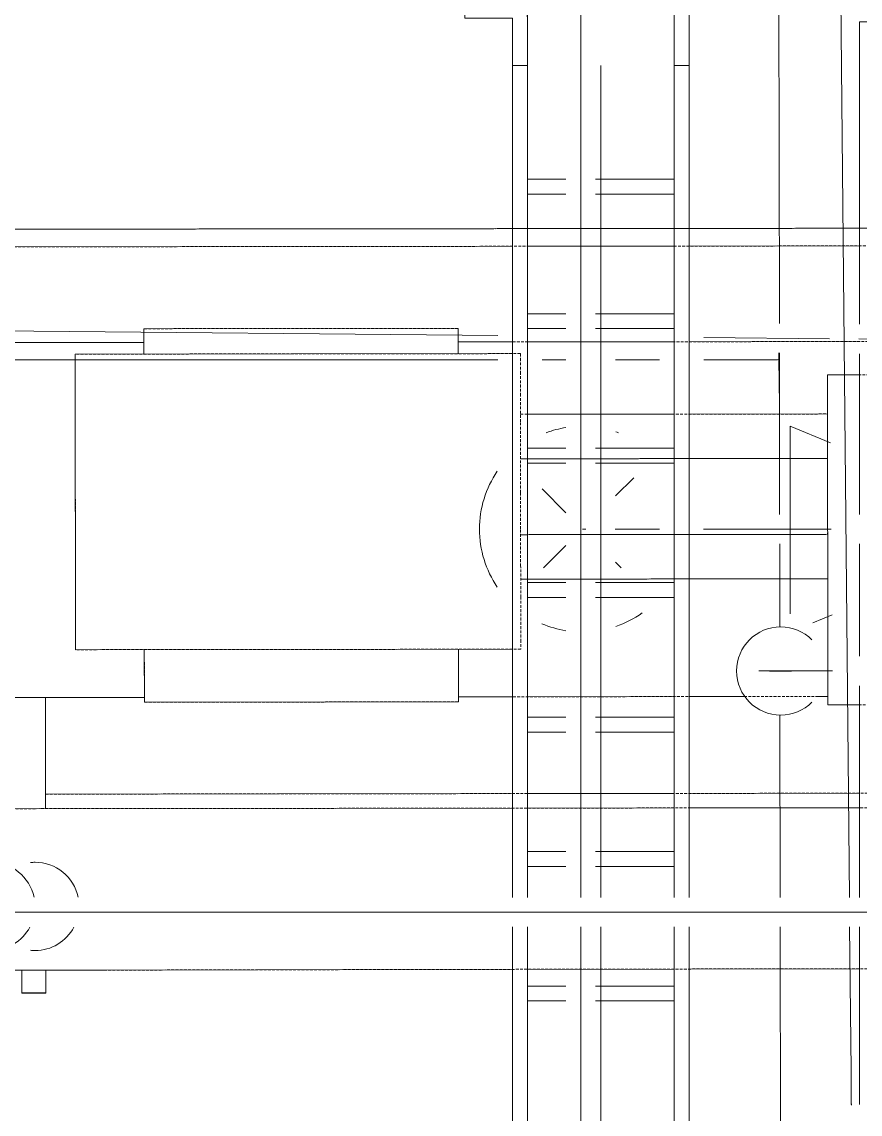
# Model space of a CAD drawing. Header units: centimetres. Extents: x -1906 to 5208, y -261 to 2955.
# Drawn here: x -1212.3 to -1069.8, y 1245.7 to 1431.4 of the extents above; entities that cross this region are included whole.
import ezdxf

# ---------------------------------------------------------------- set-up
doc = ezdxf.new("R2010")
doc.units = ezdxf.units.CM
doc.linetypes.add('Hidden', pattern=[0.714375, 0.47625, -0.238125])
for name, color, linetype, lineweight in [('A-DETL-HDLN', 7, 'Hidden', 18), ('E-CABL-TRAY', 7, 'Continuous', 18), ('E-CABL-TRAY-CNTR', 7, 'Continuous', 18), ('M-EQPM', 7, 'Continuous', 18), ('M-HVAC-DUCT', 7, 'Continuous', 18), ('P-PIPE', 7, 'Continuous', 18)]:
    doc.layers.add(name, color=color, linetype=linetype, lineweight=lineweight)
doc.layers.add('M-HVAC-DUCT-ANNO', color=7, linetype='Continuous', lineweight=18, true_color=0x007f00)

# ---------------------------------------------------------------- blocks, each defined once
blk = doc.blocks.new('M_Round Transition - Angle - Reducción 45_-V31-N01 - Planta trazado tuberias refrig exist_ - detalle 1')
at = {"layer": 'M-HVAC-DUCT', "color": 5, "true_color": 0x0000ff}
for p, q in [((12.82, 15.91), (9.56, 14.56)), ((16.66, -17.5), (16.66, 14.39)), ((9.83, -14.67), (16.66, -17.5))]:
    blk.add_line(p, q, dxfattribs=at)
blk = doc.blocks.new('M_Round Elbow - 1 D-V32-N01 - Planta trazado tuberias refrig exist_ - detalle 1')
at = {"layer": 'M-HVAC-DUCT', "color": 5, "true_color": 0x0000ff}
for p, q in [((-1116.38, 1345.12), (-1116.99, 1345.12)), ((-1103.99, 1345.12), (-1111.39, 1345.12)), ((-1081.99, 1345.12), (-1096.39, 1345.12))]:
    blk.add_line(p, q, dxfattribs=at)
blk = doc.blocks.new('EPC_Derivación_T_ - Derivación_T_-1476366-N01 - Planta trazado tuberias refrig exist_ - detalle 1')
at = {"layer": 'E-CABL-TRAY'}
for p, q in [((18.1, 15), (-18.1, 15)), ((-18.1, 15), (-18.1, 12.46)), ((18.1, 12.46), (18.1, 15)), ((-18.1, 12.46), (18.1, 12.46)), ((-1.27, 12.46), (-1.27, -0.93)), ((1.27, -0.93), (1.27, 12.46)), ((-1.27, -5.93), (-1.27, -12.46)), ((1.27, -12.46), (1.27, -5.93)), ((-10.1, -12.46), (-18.1, -12.46)), ((-18.1, -12.46), (-18.1, -15)), ((-10.1, -12.46), (10.1, -12.46)), ((-1.27, -12.46), (1.27, -12.46)), ((18.1, -12.46), (10.1, -12.46)), ((18.1, -15), (18.1, -12.46)), ((-18.1, -15), (-10.1, -15)), ((-10, -15.1), (-10, -23.1)), ((-7.46, -15), (7.46, -15)), ((-7.46, -23.1), (-7.46, -15.1)), ((7.46, -15.1), (7.46, -23.1)), ((10, -23.1), (10, -15.1)), ((10.1, -15), (18.1, -15)), ((-10, -23.1), (-7.46, -23.1)), ((7.46, -23.1), (10, -23.1))]:
    blk.add_line(p, q, dxfattribs=at)
for centre, radius, start, end in [((-10.1, -15.1), 2.64, 360, 90), ((-10.1, -15.1), 2.64, 46.0854, 60.7236), ((10.1, -15.1), 2.64, 90, 180), ((10.1, -15.1), 2.64, 119.2764, 133.9146), ((-10.1, -15.1), 2.64, 31.4472, 39.1951), ((-10.1, -15.1), 2.64, 16.809, 24.1418), ((-10.1, -15.1), 2.64, 2.1708, 9.174), ((10.1, -15.1), 2.64, 170.826, 177.8292), ((10.1, -15.1), 2.64, 155.8582, 163.191), ((10.1, -15.1), 2.64, 140.8049, 148.5528), ((-10.1, -15.1), 0.1, 0, 90), ((-10.1, -15.1), 2.64, 1.0854, 2.1708), ((10.1, -15.1), 2.64, 177.8292, 178.9146), ((10.1, -15.1), 0.1, 90, 180)]:
    blk.add_arc(centre, radius, start, end, dxfattribs=at)
blk = doc.blocks.new('bomba2 - bomba2-V27-N01 - Planta trazado tuberias refrig exist_ - detalle 1')
at = {"layer": 'A-DETL-HDLN'}
for p, q in [((78.74, 79.71), (78.73, 79.61)), ((78.73, 79.61), (78.74, 79.71)), ((78.73, 79.61), (78.73, 75.79)), ((78.73, 79.61), (78.73, 75.79)), ((78.73, 79.61), (82.79, 79.61)), ((78.73, 79.61), (82.79, 79.61)), ((78.74, 79.71), (82.79, 79.71)), ((78.74, 79.71), (82.79, 79.71)), ((82.79, 79.61), (82.79, 79.71)), ((82.79, 79.61), (82.79, 79.71)), ((82.79, 79.61), (82.79, 75.79)), ((82.79, 75.79), (82.79, 79.61)), ((106.68, 75.81), (-137.41, 75.62)), ((106.68, 75.81), (68.8, 75.78)), ((-137.41, 48.32), (106.68, 48.32)), ((78.73, 48.32), (78.73, 29.43)), ((78.73, 29.43), (78.73, 48.32)), ((78.73, 45.85), (-70.35, 45.85)), ((78.73, 45.85), (-70.35, 45.85)), ((-134.28, 30.83), (-54.28, 30.83)), ((-54.28, 30.83), (-54.28, 30.63)), ((-54.28, 30.83), (-54.28, 30.63)), ((-54.28, 30.63), (-54.28, 29.8)), ((-54.28, 30.63), (-54.28, 29.8)), ((-54.28, 29.8), (-54.28, 28.4)), ((-54.28, 29.8), (-54.28, 28.4)), ((61.92, 30.24), (8.52, 30.24)), ((8.52, 21.3), (8.52, 30.24)), ((8.52, 30.24), (61.92, 30.24)), ((8.52, 21.3), (8.52, 30.24)), ((61.92, 21.3), (61.92, 30.24)), ((61.92, 30.24), (61.92, 21.3)), ((8.52, 29.4), (-54.28, 29.38)), ((-54.28, 28.4), (-54.28, 26.48)), ((-54.28, 28.4), (-54.28, 26.48)), ((152.7, 29.46), (61.92, 29.42)), ((-54.28, 26.48), (-54.28, 24.14)), ((-54.28, 26.48), (-54.28, 24.14)), ((-54.28, 24.14), (-54.28, 21.44)), ((-54.28, 24.14), (-54.28, 21.44)), ((-54.28, 21.44), (-54.28, 18.46)), ((-54.28, 21.44), (-54.28, 18.46)), ((-2.08, 19.73), (-2.08, 21.3)), ((-2.08, 19.73), (-2.08, 21.3)), ((-2.08, 21.3), (73.62, 21.3)), ((73.62, 19.73), (73.62, 21.3)), ((73.62, 19.73), (73.62, 21.3)), ((-2.08, 16.68), (-2.08, 19.73)), ((-2.08, 16.68), (-2.08, 19.73)), ((73.62, 16.68), (73.62, 19.73)), ((73.62, 16.68), (73.62, 19.73)), ((-54.28, 18.46), (-54.28, 11.9)), ((-54.28, 18.46), (-54.28, 11.9)), ((-2.08, 12.36), (-2.08, 16.68)), ((-2.08, 12.36), (-2.08, 16.68)), ((73.62, 12.36), (73.62, 16.68)), ((73.62, 12.36), (73.62, 16.68)), ((-54.28, 11.9), (-54.28, 4.89)), ((-54.28, 11.9), (-54.28, 4.89)), ((-2.08, 7.02), (-2.08, 12.36)), ((-2.08, 7.02), (-2.08, 12.36)), ((73.62, 7.02), (73.62, 12.36)), ((73.62, 7.02), (73.62, 12.36)), ((-54.28, 9.39), (-2.08, 9.39)), ((-2.08, 9.39), (-54.28, 9.39)), ((-2.08, 1), (-2.08, 7.02)), ((-2.08, 1), (-2.08, 7.02)), ((73.62, 1), (73.62, 7.02)), ((73.62, 7.02), (73.62, 1)), ((-54.28, 4.89), (-54.28, -2.23)), ((-54.28, 4.89), (-54.28, -2.23)), ((-54.28, 1.83), (-2.08, 1.83)), ((-2.08, 1.83), (-54.28, 1.83)), ((-2.08, -5.31), (-2.08, 1)), ((-2.08, -5.31), (-2.08, 1)), ((73.62, -5.31), (73.62, 1)), ((73.62, 1), (73.62, -5.31)), ((-54.28, -2.23), (-54.28, -9.1)), ((-54.28, -2.23), (-54.28, -9.1)), ((-2.08, -11.52), (-2.08, -5.31)), ((-2.08, -11.52), (-2.08, -5.31)), ((73.62, -11.52), (73.62, -5.31)), ((73.62, -5.31), (73.62, -11.52)), ((-54.28, -9.1), (-54.28, -12.33)), ((-54.28, -9.1), (-54.28, -12.33)), ((-2.08, -11.07), (-54.28, -11.07)), ((-54.28, -11.07), (-2.08, -11.07)), ((-54.28, -12.33), (-54.28, -15.36)), ((-54.28, -12.33), (-54.28, -15.36)), ((-2.08, -17.24), (-2.08, -11.52)), ((-2.08, -17.24), (-2.08, -11.52)), ((73.62, -17.24), (73.62, -11.52)), ((73.62, -11.52), (73.62, -17.24)), ((-54.28, -15.36), (-54.28, -18.11)), ((-54.28, -15.36), (-54.28, -18.11)), ((-54.28, -18.11), (-54.28, -20.52)), ((-54.28, -18.11), (-54.28, -20.52)), ((-2.08, -22.11), (-2.08, -17.24)), ((-2.08, -22.11), (-2.08, -17.24)), ((73.62, -22.11), (73.62, -17.24)), ((73.62, -17.24), (73.62, -22.11)), ((-2.08, -18.63), (-54.28, -18.63)), ((-2.08, -18.63), (-54.28, -18.63)), ((-54.28, -20.52), (-54.28, -22.51)), ((-54.28, -20.52), (-54.28, -22.51)), ((-2.08, -25.83), (-2.08, -22.11)), ((-2.08, -25.83), (-2.08, -22.11)), ((73.62, -25.83), (73.62, -22.11)), ((73.62, -22.11), (73.62, -25.83)), ((-54.28, -22.51), (-54.28, -24.01)), ((-54.28, -22.51), (-54.28, -24.01)), ((-54.28, -24.01), (-54.28, -24.94)), ((-54.28, -24.01), (-54.28, -24.94)), ((-134.28, -25.26), (-54.28, -25.26)), ((-54.28, -24.94), (-54.28, -25.26)), ((-54.28, -24.94), (-54.28, -25.26)), ((-2.08, -28.16), (-2.08, -25.83)), ((-2.08, -28.16), (-2.08, -25.83)), ((73.62, -28.16), (73.62, -25.83)), ((73.62, -28.16), (73.62, -25.83)), ((-2.08, -28.95), (-2.08, -28.16)), ((-2.08, -28.95), (-2.08, -28.16)), ((-2.08, -28.95), (73.62, -28.95)), ((-2.08, -28.95), (73.62, -28.95)), ((8.52, -28.95), (8.52, -33.26)), ((8.52, -28.95), (8.52, -33.26)), ((61.92, -28.95), (61.92, -33.26)), ((61.92, -28.95), (61.92, -33.26)), ((73.62, -28.95), (73.62, -28.16)), ((73.62, -28.16), (73.62, -28.95)), ((8.52, -30.94), (-66.87, -30.94)), ((152.7, -30.94), (61.92, -30.94)), ((8.52, -33.26), (61.92, -33.26)), ((8.52, -33.26), (61.92, -33.26)), ((100.41, -47.2), (-66.87, -47.2)), ((100.41, -47.2), (-66.87, -47.2)), ((-66.87, -50.2), (100.41, -50.2)), ((100.41, -50.2), (-66.87, -50.2))]:
    blk.add_line(p, q, dxfattribs=at)
at = {"layer": 'M-EQPM'}
for p, q in [((78.74, 79.71), (78.73, 79.61)), ((78.73, 79.61), (78.74, 79.71)), ((78.73, 79.61), (78.73, 75.79)), ((78.73, 79.61), (78.73, 75.79)), ((78.73, 79.61), (82.79, 79.61)), ((78.73, 79.61), (82.79, 79.61)), ((78.74, 79.71), (82.79, 79.71)), ((78.74, 79.71), (82.79, 79.71)), ((82.79, 79.61), (82.79, 79.71)), ((82.79, 79.61), (82.79, 79.71)), ((82.79, 79.61), (82.79, 75.79)), ((82.79, 75.79), (82.79, 79.61)), ((-30.63, 75.71), (-59.63, 75.68)), ((-3.17, 75.73), (-28.09, 75.71)), ((106.68, 75.81), (-0.63, 75.73)), ((106.68, 75.81), (68.8, 75.78)), ((-59.66, 48.32), (-30.66, 48.32)), ((-28.12, 48.32), (-3.2, 48.32)), ((-0.66, 48.32), (106.68, 48.32)), ((78.73, 48.32), (78.73, 29.43)), ((78.73, 29.43), (78.73, 48.32)), ((-30.67, 45.85), (-59.67, 45.85)), ((-30.67, 45.85), (-59.67, 45.85)), ((-3.21, 45.85), (-28.13, 45.85)), ((-3.21, 45.85), (-28.13, 45.85)), ((78.73, 45.85), (-0.67, 45.85)), ((78.73, 45.85), (-0.67, 45.85)), ((-59.68, 30.83), (-54.28, 30.83)), ((-54.28, 30.83), (-54.28, 30.63)), ((-54.28, 30.83), (-54.28, 30.63)), ((-54.28, 30.63), (-54.28, 29.8)), ((-54.28, 30.63), (-54.28, 29.8)), ((-54.28, 29.8), (-54.28, 28.4)), ((-54.28, 29.8), (-54.28, 28.4)), ((61.92, 30.24), (8.52, 30.24)), ((8.52, 21.3), (8.52, 30.24)), ((8.52, 30.24), (61.92, 30.24)), ((8.52, 21.3), (8.52, 30.24)), ((61.92, 21.3), (61.92, 30.24)), ((61.92, 30.24), (61.92, 21.3)), ((-52.32, 29.38), (-54.28, 29.38)), ((-54.28, 28.4), (-54.28, 26.48)), ((-54.28, 28.4), (-54.28, 26.48)), ((-30.68, 29.39), (-40.22, 29.38)), ((-3.22, 29.4), (-28.14, 29.39)), ((8.52, 29.4), (-0.68, 29.4)), ((152.7, 29.46), (61.92, 29.42)), ((-54.28, 26.48), (-54.28, 24.14)), ((-54.28, 26.48), (-54.28, 24.14)), ((-54.28, 24.14), (-54.28, 21.44)), ((-54.28, 24.14), (-54.28, 21.44)), ((-54.28, 21.44), (-54.28, 18.46)), ((-54.28, 21.44), (-54.28, 18.46)), ((-0.69, 21.3), (73.62, 21.3)), ((73.62, 19.73), (73.62, 21.3)), ((73.62, 19.73), (73.62, 21.3)), ((73.62, 16.68), (73.62, 19.73)), ((73.62, 16.68), (73.62, 19.73)), ((-54.28, 18.46), (-54.28, 11.9)), ((-54.28, 18.46), (-54.28, 11.9)), ((73.62, 12.36), (73.62, 16.68)), ((73.62, 12.36), (73.62, 16.68)), ((-54.28, 11.9), (-54.28, 4.89)), ((-54.28, 11.9), (-54.28, 4.89)), ((73.62, 7.02), (73.62, 12.36)), ((73.62, 7.02), (73.62, 12.36)), ((-54.28, 9.39), (-30.71, 9.39)), ((-30.71, 9.39), (-54.28, 9.39)), ((-28.17, 9.39), (-27.84, 9.39)), ((-27.84, 9.39), (-28.17, 9.39)), ((73.62, 1), (73.62, 7.02)), ((73.62, 7.02), (73.62, 1)), ((-54.28, 4.89), (-54.28, -2.23)), ((-54.28, 4.89), (-54.28, -2.23)), ((-54.28, 1.83), (-30.72, 1.83)), ((-30.72, 1.83), (-54.28, 1.83)), ((73.62, -5.31), (73.62, 1)), ((73.62, 1), (73.62, -5.31)), ((-54.28, -2.23), (-54.28, -9.1)), ((-54.28, -2.23), (-54.28, -9.1)), ((73.62, -11.52), (73.62, -5.31)), ((73.62, -5.31), (73.62, -11.52)), ((-54.28, -9.1), (-54.28, -12.33)), ((-54.28, -9.1), (-54.28, -12.33)), ((-30.73, -11.07), (-54.28, -11.07)), ((-54.28, -11.07), (-30.73, -11.07)), ((-54.28, -12.33), (-54.28, -15.36)), ((-54.28, -12.33), (-54.28, -15.36)), ((73.62, -17.24), (73.62, -11.52)), ((73.62, -11.52), (73.62, -17.24)), ((-54.28, -15.36), (-54.28, -18.11)), ((-54.28, -15.36), (-54.28, -18.11)), ((-54.28, -18.11), (-54.28, -20.52)), ((-54.28, -18.11), (-54.28, -20.52)), ((73.62, -22.11), (73.62, -17.24)), ((73.62, -17.24), (73.62, -22.11)), ((-30.74, -18.63), (-54.28, -18.63)), ((-30.74, -18.63), (-54.28, -18.63)), ((-3.28, -18.63), (-28.2, -18.63)), ((-3.28, -18.63), (-28.2, -18.63)), ((-54.28, -20.52), (-54.28, -22.51)), ((-54.28, -20.52), (-54.28, -22.51)), ((73.62, -25.83), (73.62, -22.11)), ((73.62, -22.11), (73.62, -25.83)), ((-54.28, -22.51), (-54.28, -24.01)), ((-54.28, -22.51), (-54.28, -24.01)), ((-54.28, -24.01), (-54.28, -24.94)), ((-54.28, -24.01), (-54.28, -24.94)), ((-59.75, -25.26), (-54.28, -25.26)), ((-54.28, -24.94), (-54.28, -25.26)), ((-54.28, -24.94), (-54.28, -25.26)), ((73.62, -28.16), (73.62, -25.83)), ((73.62, -28.16), (73.62, -25.83)), ((-0.75, -28.95), (73.62, -28.95)), ((-0.75, -28.95), (73.62, -28.95)), ((8.52, -28.95), (8.52, -33.26)), ((8.52, -28.95), (8.52, -33.26)), ((61.92, -28.95), (61.92, -33.26)), ((61.92, -28.95), (61.92, -33.26)), ((73.62, -28.95), (73.62, -28.16)), ((73.62, -28.16), (73.62, -28.95)), ((-30.75, -30.94), (-59.75, -30.94)), ((-3.29, -30.94), (-28.21, -30.94)), ((8.52, -30.94), (-0.75, -30.94)), ((131.58, -30.94), (61.92, -30.94)), ((8.52, -33.26), (61.92, -33.26)), ((8.52, -33.26), (61.92, -33.26)), ((-30.77, -47.2), (-59.77, -47.2)), ((-30.77, -47.2), (-59.77, -47.2)), ((-3.31, -47.2), (-28.23, -47.2)), ((-3.31, -47.2), (-28.23, -47.2)), ((100.41, -47.2), (-0.77, -47.2)), ((100.41, -47.2), (-0.77, -47.2)), ((-59.77, -50.2), (-30.77, -50.2)), ((-30.77, -50.2), (-59.77, -50.2)), ((-28.23, -50.2), (-3.31, -50.2)), ((-3.31, -50.2), (-28.23, -50.2)), ((-0.77, -50.2), (100.41, -50.2)), ((100.41, -50.2), (-0.77, -50.2))]:
    blk.add_line(p, q, dxfattribs=at)

msp = doc.modelspace()

# ---------------------------------------------------------------- linework, layer by layer
at = {"layer": 'A-DETL-HDLN', "color": 6, "linetype": 'Continuous', "true_color": 0xff00ff}
for p, q in [((-1079.51, 1321.02), (-1087.01, 1321)), ((-1081.43, 1320.98), (-1085.18, 1320.97)), ((-1083.26, 1321.01), (-1083.31, 1320.98))]:
    msp.add_line(p, q, dxfattribs=at)
at = {"layer": 'E-CABL-TRAY'}
for p, q in [((-1069.85, 1431.36), (-1067.31, 1431.36)), ((-1069.85, 1379.94), (-1069.85, 1431.36)), ((-1128.85, 1423.91), (-1126.31, 1423.91)), ((-1128.85, 1282.5), (-1128.85, 1423.91)), ((-1126.31, 1282.5), (-1126.31, 1423.91)), ((-1101.39, 1423.91), (-1098.85, 1423.91)), ((-1101.39, 1282.5), (-1101.39, 1423.91)), ((-1098.85, 1282.5), (-1098.85, 1423.91)), ((-1119.78, 1404.6), (-1126.31, 1404.6)), ((-1101.39, 1404.6), (-1114.78, 1404.6)), ((-1119.78, 1402.06), (-1126.31, 1402.06)), ((-1101.39, 1402.06), (-1114.78, 1402.06)), ((-1119.78, 1381.74), (-1126.31, 1381.74)), ((-1101.39, 1381.74), (-1114.78, 1381.74)), ((-1119.78, 1379.2), (-1126.31, 1379.2)), ((-1101.39, 1379.2), (-1114.78, 1379.2)), ((-1069.85, 1347.62), (-1069.85, 1374.94)), ((-1119.78, 1358.88), (-1126.31, 1358.88)), ((-1101.39, 1358.88), (-1114.78, 1358.88)), ((-1119.78, 1356.34), (-1126.31, 1356.34)), ((-1101.39, 1356.34), (-1114.78, 1356.34)), ((-1069.85, 1323.5), (-1069.85, 1342.62)), ((-1119.78, 1336.02), (-1126.31, 1336.02)), ((-1101.39, 1336.02), (-1114.78, 1336.02)), ((-1119.78, 1333.48), (-1126.31, 1333.48)), ((-1101.39, 1333.48), (-1114.78, 1333.48)), ((-1069.85, 1282.5), (-1069.85, 1318.5)), ((-1119.78, 1313.16), (-1126.31, 1313.16)), ((-1101.39, 1313.16), (-1114.78, 1313.16)), ((-1119.78, 1310.62), (-1126.31, 1310.62)), ((-1101.39, 1310.62), (-1114.78, 1310.62)), ((-1119.78, 1290.3), (-1126.31, 1290.3)), ((-1101.39, 1290.3), (-1114.78, 1290.3)), ((-1119.78, 1287.76), (-1126.31, 1287.76)), ((-1101.39, 1287.76), (-1114.78, 1287.76)), ((-1128.85, 1027.19), (-1128.85, 1277.5)), ((-1126.31, 1027.19), (-1126.31, 1277.5)), ((-1101.39, 1027.19), (-1101.39, 1277.5)), ((-1098.85, 1027.19), (-1098.85, 1277.5)), ((-1069.85, 1247.29), (-1069.85, 1277.5)), ((-1119.78, 1267.44), (-1126.31, 1267.44)), ((-1101.39, 1267.44), (-1114.78, 1267.44)), ((-1119.78, 1264.9), (-1126.31, 1264.9)), ((-1101.39, 1264.9), (-1114.78, 1264.9))]:
    msp.add_line(p, q, dxfattribs=at)
at = {"layer": 'E-CABL-TRAY-CNTR'}
for p, q in [((-1113.85, 1282.5), (-1113.85, 1423.91)), ((-1113.85, 1027.19), (-1113.85, 1277.5))]:
    msp.add_line(p, q, dxfattribs=at)
at = {"layer": 'M-HVAC-DUCT', "color": 5, "true_color": 0x0000ff}
for p, q in [((-1109.49, 1345.12), (-1103.89, 1345.12)), ((-1096.35, 1345.12), (-1074.68, 1345.12))]:
    msp.add_line(p, q, dxfattribs=at)
at = {"layer": 'M-HVAC-DUCT-ANNO', "color": 5, "true_color": 0x0000ff}
for p, q in [((-1108.27, 1353.84), (-1111.35, 1350.76)), ((-1123.81, 1351.94), (-1119.78, 1347.91)), ((-1119.78, 1342.33), (-1123.59, 1338.52)), ((-1111.35, 1339.48), (-1110.38, 1338.52))]:
    msp.add_line(p, q, dxfattribs=at)
for start, end in [(99.2331, 110.5448), (69.4552, 71.0568), (145.7158, 180), (180, 214.2842), (288.9432, 305.4632), (246.8551, 260.7669)]:
    msp.add_arc((-1116.99, 1345.12), 17.5, start, end, dxfattribs=at)
at = {"layer": 'P-PIPE', "color": 6, "true_color": 0xff00ff}
for p, q in [((-1117.28, 1282.5), (-1117.28, 1539.83)), ((-1083.74, 1539.83), (-1083.5, 1381.45)), ((-1071.6, 1282.5), (-1074, 1539.83)), ((-1083.46, 1381.46), (-1083.54, 1381.44)), ((-1083.5, 1380.07), (-1083.5, 1381.45)), ((-1238.13, 1379.01), (-1131.35, 1378.01)), ((-1096.35, 1377.69), (-1074.98, 1377.49)), ((-1069.98, 1377.44), (-1048.57, 1377.24)), ((-1083.6, 1372.08), (-1083.6, 1375.07)), ((-1083.54, 1368.23), (-1083.55, 1375.07)), ((-1083.54, 1370.19), (-1083.55, 1375.07)), ((-1083.48, 1366.45), (-1083.49, 1375.07)), ((-1235.67, 1373.88), (-1131.35, 1373.88)), ((-1123.81, 1373.88), (-1119.78, 1373.88)), ((-1111.35, 1373.88), (-1103.89, 1373.88)), ((-1096.35, 1373.88), (-1091.37, 1373.88)), ((-1083.82, 1373.89), (-1083.56, 1373.94)), ((-1083.55, 1373.94), (-1083.6, 1373.96)), ((-1083.49, 1373.95), (-1083.55, 1373.94)), ((-1083.44, 1366.46), (-1083.52, 1366.44)), ((-1083.48, 1366.45), (-1083.45, 1347.62)), ((-1083.44, 1342.62), (-1083.42, 1328.54)), ((-1083.27, 1321), (-1075.77, 1321)), ((-1074.46, 1321), (-1075.77, 1321)), ((-1083.4, 1313.51), (-1083.35, 1282.5)), ((-1246.46, 1280), (-1039.14, 1280)), ((-1117.28, 1027.19), (-1117.28, 1277.5)), ((-1083.34, 1277.5), (-1083.12, 1133.28)), ((-1071.32, 1253.2), (-1071.55, 1277.5)), ((-1071.32, 1253.18), (-1071.32, 1253.23)), ((-1071.3, 1250.96), (-1071.27, 1247.29))]:
    msp.add_line(p, q, dxfattribs=at)
for centre, start, end in [((-1083.27, 1321), 90, 180), ((-1083.27, 1321), 45, 90), ((-1083.27, 1321), 180, 270), ((-1083.27, 1321), 270, 315), ((-1217.55, 1280.97), 12.053, 90), ((-1210.05, 1280.97), 90, 96.0536), ((-1210.05, 1280.97), 12.0526, 90), ((-1217.55, 1280.97), 270, 332.0222), ((-1210.05, 1280.97), 270, 332.0217), ((-1210.05, 1280.97), 263.9464, 270)]:
    msp.add_arc(centre, 7.5, start, end, dxfattribs=at)
for centre, major_axis, ratio, start_param, end_param in [((-1091.37, 1373.89), (7.56, 0), 0.001403, 4.712389, 6.275709), ((-1071.32, 1253.17), (-0.07, 7.62), 0.000198, 3.808103, 4.717337)]:
    msp.add_ellipse(centre, major_axis=major_axis, ratio=ratio, start_param=start_param, end_param=end_param, dxfattribs=at)

# ---------------------------------------------------------------- block references
at = {"layer": 'A-DETL-HDLN', "rotation": 180.0639881111706}
msp.add_blockref('bomba2 - bomba2-V27-N01 - Planta trazado tuberias refrig exist_ - detalle 1', (-1129.57, 1346), dxfattribs=at)
at = {"layer": 'E-CABL-TRAY', "rotation": 270}
msp.add_blockref('EPC_Derivación_T_ - Derivación_T_-1476366-N01 - Planta trazado tuberias refrig exist_ - detalle 1', (-1113.85, 1442.01), dxfattribs=at)
at = {"layer": 'M-HVAC-DUCT', "color": 5, "true_color": 0x0000ff, "rotation": 180}
msp.add_blockref('M_Round Transition - Angle - Reducción 45_-V31-N01 - Planta trazado tuberias refrig exist_ - detalle 1', (-1064.99, 1345.12), dxfattribs=at)
at = {"layer": 'M-HVAC-DUCT', "color": 5, "true_color": 0x0000ff}
msp.add_blockref('M_Round Elbow - 1 D-V32-N01 - Planta trazado tuberias refrig exist_ - detalle 1', (0, 0), dxfattribs=at)

doc.saveas('drawing.dxf')
